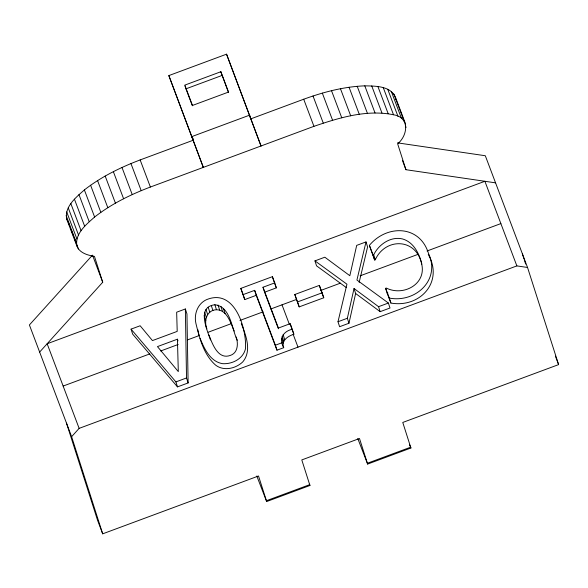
<?xml version="1.0" encoding="UTF-8"?>
<svg xmlns="http://www.w3.org/2000/svg" width="588" height="588" viewBox="0 0 588 588"><rect width="100%" height="100%" fill="white"/><g stroke="black" fill="none" stroke-linecap="round" stroke-linejoin="round"><path stroke-width="0.88" d="M39.639 352.065L102.724 282.24L94.455 256.383C87.737 255.258 79.608 253.06 76.888 246.041L66.65 218.934C64.437 206.52 76.131 197.259 84.378 189.924C101.092 176.834 120.378 167.433 140.15 159.929L193.077 140.282L193.114 138.452M76.888 246.041C74.683 233.62 86.37 224.366 94.617 217.031C111.33 203.94 130.617 194.54 150.388 187.035L313.948 126.332C339.239 117.725 366.655 109.324 393.519 114.763C409.917 117.372 407.976 135.189 397.664 143.839L405.933 169.704L495.552 182.846M210.475 339.952C207.285 330.059 196.216 306.98 214.877 304.753C230.768 306.569 231.76 329.082 237.229 340.268M206.873 328.846C203.72 321.026 206.675 310.045 216.465 309.729C227.328 309.92 230.606 323.15 234.208 331.051M314.955 260.874L346.942 284.202L338.004 321.739L339.599 326.715L348.956 323.246L347.361 318.262L354.035 288.517L378.562 306.686L380.157 311.662L389.991 308.009L388.396 303.033L356.931 280.028L366.008 241.925L356.688 245.387L349.838 275.713L324.833 257.206L314.955 260.874L316.55 265.849L346.354 287.591M348.956 323.246L355.63 293.493L354.035 288.517M359.158 282.35L367.596 246.909L366.008 241.925M256.236 295.323L276.97 350.198L283.71 347.692C278.786 339.085 282.835 331.426 292.265 329.251L290.163 323.687L278.418 328.053L262.998 287.245L274.743 282.887L272.398 276.669L240.808 288.399L244.748 299.593L256.236 295.323L254.641 290.347L243.153 294.61L244.748 299.593M283.71 347.692C280.836 340.555 288.135 336.079 293.86 334.227L292.265 329.251M421.111 261.682C414.342 237.853 384.993 238.228 375.284 259.764L374.63 260.006L373.042 255.03L373.689 254.788C378.826 244.38 390.741 236.075 402.626 238.971C413.739 242.227 419.31 253.7 421.853 264.137M91.868 255.817L29.4 324.958L71.618 436.686L102.687 533.83L258.522 475.986L266.665 501.542L309.942 485.475L301.791 459.926L359.496 438.508L367.64 464.072L410.916 448.005L402.765 422.449L558.6 364.611L527.532 267.466L485.313 155.739L397.503 142.862M71.618 436.686L79.13 428.373L516.859 265.901L527.532 267.466M374.63 260.006L369.389 245.38C386.632 224.542 419.641 224.704 428.483 253.377C440.89 280.013 415.451 303.063 389.307 298.079L385.618 288.311L386.309 288.054C403.846 296.874 427.748 283.394 421.251 262.439M168.844 75.587L203.323 167.389L168.844 75.587L226.549 54.169L261.021 145.971L226.549 54.169M220.845 71.743L184.786 85.128L192.467 105.45L228.534 92.066L220.845 71.743L228.438 92.389M192.372 105.774L185.97 88.832L222.036 75.448M250.775 118.872L303.709 99.225C323.341 92.11 343.833 86.649 364.795 85.848C375.32 86.076 390.131 85.782 395.349 96.932L405.588 124.039M131.05 329.133L140.15 325.759L152.454 340.584L177.208 331.397L176.657 312.206L185.36 308.972L186.955 313.955L188.116 382.942L177.495 386.882L132.645 334.109L131.05 329.133L175.9 381.906L177.495 386.882M274.743 282.887L276.338 287.863L264.593 292.221L262.998 287.245M294.816 294.507L319.358 285.393L322.158 292.795L323.753 297.771L299.204 306.885L294.816 294.507L299.204 306.885M177.429 339.195L157.452 346.604L178.311 371.594L177.429 339.195L177.958 340.849M63.144 386.059L149.83 353.888M187.594 339.871L199.611 335.41M208.196 332.227L231.371 323.62M239.948 320.438L263.123 311.838M270.847 308.972L296.595 299.41M320.629 290.494L340.371 283.166M360.113 275.838L417.62 254.494M427.057 250.988L500.873 223.594M160.715 350.97L178.186 344.48M297.616 301.901L322.158 292.795M428.262 254.435C443.962 282.034 419.883 308.171 390.902 303.063L387.205 293.287L387.904 293.03M175.9 381.906L186.521 377.959L185.36 308.972M338.004 321.739L347.361 318.262M378.562 306.686L388.396 303.033M276.97 350.198L275.375 345.215L282.122 342.716M266.43 500.719L309.707 484.659M367.404 463.241L410.681 447.189M355.63 293.493L380.157 311.662M410.916 448.005L409.491 444.704M367.64 464.072L357.783 438.545M309.942 485.475L309.325 484.189M266.665 501.542L256.809 476.023M66.65 218.934L67.811 221.169M208.887 334.976C212.305 343.458 217.788 359.885 230.173 355.468C238.052 353.065 238.375 343.517 236.185 336.968M241.293 323.672C245.99 335.336 252.002 350.86 242.793 361.87C235.766 368.61 223.83 371.418 215.62 365.133C203.727 354.689 199.575 338.357 195.944 323.569C193.584 313.478 198.325 301.923 208.777 298.836C235.376 290.068 246.813 329.192 245.483 348.78C243.211 358.776 232.341 364.266 222.698 363.685C210.232 361.701 204.286 348.713 200.052 338.254M555.403 356.144L558.6 364.611M516.859 265.901L484.887 181.28L47.15 343.752L79.13 428.373M393.828 93.948L404.066 121.054M405.433 125.714L406.073 127.412M391.285 91.39L401.523 118.489M387.749 89.28L397.995 116.387M383.273 87.656L393.519 114.763M377.908 86.532L388.154 113.638M402.412 160.384L405.933 169.704M371.726 85.929L381.965 113.028M364.795 85.848L375.034 112.947M357.21 86.289L367.449 113.396M349.066 87.252L359.305 114.359M340.467 88.722L350.705 115.829M331.514 90.684L341.753 117.791M322.327 93.11L332.565 120.217M313.014 95.969L323.26 123.076M369.389 245.38L373.042 255.03M303.709 99.225L313.948 126.332M321.261 291.192L323.753 297.771M274.287 282.424L276.338 287.863M292.06 329.464L293.86 334.227M282.005 304.827L289.362 324.289M293.199 334.447L297.998 347.14M264.909 293.074L278.403 328.78M254.641 290.347L275.375 345.215M240.808 288.399L243.153 294.61M140.15 159.929L150.388 187.035M130.955 163.545L141.194 190.644M121.988 167.47L132.227 194.569M113.359 171.652L123.605 198.759M105.186 176.047L115.432 203.154M97.571 180.597L107.817 207.704M90.603 185.242L100.849 212.349M84.378 189.924L94.617 217.031M78.961 194.584L89.207 221.691M74.433 199.17L84.679 226.277M92.485 255.141L102.724 282.24M70.854 203.617L81.093 230.716M68.252 207.865L78.498 234.972M66.679 211.871L76.918 238.971M66.135 215.576L76.381 242.682M68.193 221.911L69.796 226.145M71.075 229.533L73.316 235.465M74.595 238.853L78.439 249.018M102.687 533.83L97.564 520.277L66.495 423.132M522.409 253.92L523.989 258.86M524.268 259.727L525.657 264.078M389.307 298.079L390.902 303.063M385.618 288.311L387.205 293.287M373.689 254.788L375.284 259.764M319.358 285.393L320.952 290.369M250.539 118.129L249.591 115.16L191.894 136.578L193.077 140.282M290.163 323.687L291.758 328.67M272.398 276.669L273.993 281.652M283.122 334.668L284.717 339.651M282.13 336.277L283.725 341.26M281.63 338.159L283.225 343.135M185.022 85.87L185.97 88.832M223.455 308.546L225.05 313.522M220.875 306.326L222.47 311.302M218.038 305.032L219.625 310.008M214.877 304.753L216.465 309.729M211.327 305.584L212.915 310.567M208.189 307.208L209.776 312.191M205.991 309.406L207.586 314.382M204.683 312.184L206.27 317.16M204.176 315.558L205.771 320.534M186.521 377.959L188.116 382.942M197.73 329.412L199.067 335.461M395.467 97.777L395.709 99.46"/></g></svg>
